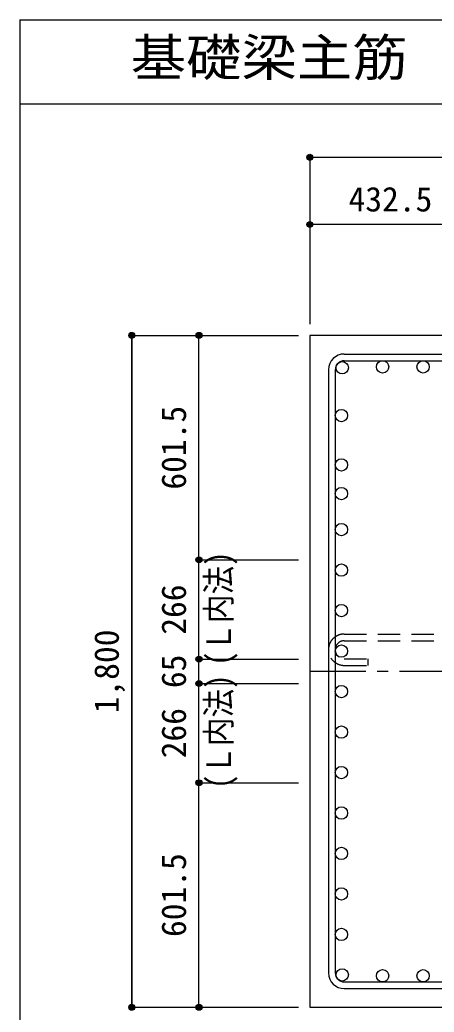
# Model space of a CAD drawing. Units: millimetres at full size, sheet at 1:30. Extents: x -5973 to 5954, y -4195 to 4201.
# Drawn here: x -5973 to -4863, y 1543 to 4201 of the extents above; entities that cross this region are included whole.
import ezdxf
from ezdxf.enums import TextEntityAlignment as Align

# ---------------------------------------------------------------- set-up
doc = ezdxf.new("R2010")
doc.units = ezdxf.units.MM
doc.header["$LTSCALE"] = 30
doc.header["$PDMODE"] = 32
doc.header["$PDSIZE"] = 15
doc.linetypes.add('CHAIN1', pattern=[8, 5, -1, 1, -1])
doc.linetypes.add('DASHED2', pattern=[3, 2, -1])
for name, color, linetype in [('0-1_躯体線', 2, 'Continuous'), ('0-3_立上り筋', 3, 'Continuous'), ('0-4_フープ筋', 7, 'Continuous'), ('0-7_文字', 4, 'Continuous'), ('0-C', 7, 'DASHED2'), ('0-D_寸法', 4, 'Continuous'), ('6-7_文字', 7, 'Continuous'), ('F-0_枠', 6, 'Continuous')]:
    doc.layers.add(name, color=color, linetype=linetype)
doc.styles.add('ＭＳ ゴシック', font='')
doc.styles.get('ＭＳ ゴシック').set_extended_font_data('MS Gothic')

msp = doc.modelspace()

# ---------------------------------------------------------------- linework, layer by layer
at = {"layer": '0-1_躯体線'}
for p, q in [((-2995.8, 3356.03), (-5195.8, 3356.03)), ((-5195.8, 3356.03), (-5195.8, 1556.03)), ((-5195.8, 1556.03), (-4571.8, 1556.03))]:
    msp.add_line(p, q, dxfattribs=at)
at = {"layer": '0-3_立上り筋'}
for centre in [(-5109.1, 3269.33), (-5000.66, 3271.53), (-4892.22, 3271.53), (-5111.3, 3141.03), (-5111.3, 3009.03), (-5111.3, 2932.03), (-5111.3, 2835.57), (-5111.3, 2727.13), (-5111.3, 2618.69), (-5111.3, 2510.25), (-5111.3, 2401.81), (-5111.3, 2293.37), (-5111.3, 2184.93), (-5111.3, 2076.49), (-5111.3, 1968.05), (-5111.3, 1859.61), (-5111.3, 1751.17), (-5109.1, 1642.73), (-5000.66, 1640.53), (-4892.22, 1640.53)]:
    msp.add_circle(centre, 16.5, dxfattribs=at)
at = {"layer": '0-4_フープ筋'}
for p, q in [((-5103.8, 3306.03), (-3487.8, 3306.03)), ((-5103.8, 3288.03), (-3487.8, 3288.03)), ((-5145.8, 3264.03), (-5145.8, 1648.03)), ((-5127.8, 3264.03), (-5127.8, 1648.03)), ((-5103.8, 1624.03), (-3487.8, 1624.03)), ((-5103.8, 1606.03), (-3487.8, 1606.03))]:
    msp.add_line(p, q, dxfattribs=at)
for centre, radius, start, end in [((-5103.8, 3264.03), 42, 90, 180), ((-5103.8, 3264.03), 24, 90, 180), ((-5103.8, 1648.03), 42, 180, 270), ((-5103.8, 1648.03), 24, 180, 270)]:
    msp.add_arc(centre, radius, start, end, dxfattribs=at)
at = {"layer": '0-C'}
for p, q in [((-5103.8, 2555.91), (-3487.8, 2555.91)), ((-5103.8, 2537.91), (-3487.8, 2537.91)), ((-5103.8, 2489.91), (-5039.8, 2489.91))]:
    msp.add_line(p, q, dxfattribs=at)
msp.add_lwpolyline([(-5103.8, 2471.91), (-5039.8, 2471.91), (-5039.8, 2489.91)], dxfattribs=at)
for radius in [42, 24]:
    msp.add_arc((-5103.8, 2513.91), radius, 90, 270, dxfattribs=at)
at = {"layer": '0-D_寸法'}
for p, q in [((-5195.8, 3833.07), (-5195.8, 3653.07)), ((-5195.8, 3833.07), (-5195.8, 3653.07)), ((-5195.8, 3833.07), (-3395.8, 3833.07)), ((-5195.8, 3833.07), (-3395.8, 3833.07)), ((-5195.8, 3653.07), (-5195.8, 3386.03)), ((-4763.3, 3653.07), (-5195.8, 3653.07)), ((-5195.8, 3653.07), (-5195.8, 3386.03)), ((-5672.84, 3356.03), (-5492.84, 3356.03)), ((-5672.84, 3356.03), (-5492.84, 3356.03)), ((-5672.84, 3356.03), (-5672.84, 1556.03)), ((-5672.84, 1556.03), (-5672.84, 3356.03)), ((-5492.84, 2754.53), (-5492.84, 3356.03)), ((-5492.84, 3356.03), (-5225.8, 3356.03)), ((-5492.84, 2488.53), (-5492.84, 2754.53)), ((-5492.84, 2754.53), (-5225.8, 2754.53)), ((-5492.84, 2754.53), (-5225.8, 2754.53)), ((-5492.84, 2423.53), (-5492.84, 2488.53)), ((-5492.84, 2488.53), (-5225.8, 2488.53)), ((-5492.84, 2157.53), (-5492.84, 2423.53)), ((-5492.84, 2423.53), (-5225.8, 2423.53)), ((-5492.84, 1556.03), (-5492.84, 2157.53)), ((-5492.84, 2157.53), (-5225.8, 2157.53)), ((-5672.84, 1556.03), (-5492.84, 1556.03)), ((-5492.84, 1556.03), (-5225.8, 1556.03)), ((-5492.84, 1556.03), (-5225.8, 1556.03))]:
    msp.add_line(p, q, dxfattribs=at)
at = {"layer": '0-D_寸法', "linetype": 'CHAIN1'}
msp.add_line((-5195.8, 2456.03), (-3395.8, 2456.03), dxfattribs=at)
at = {"layer": '0-D_寸法'}
for centre, radius in [((-5195.8, 3833.07), 8), ((-5195.8, 3833.07), 7.2), ((-5195.8, 3833.07), 6.4), ((-5195.8, 3833.07), 5.6), ((-5195.8, 3833.07), 4.8), ((-5195.8, 3833.07), 4), ((-5195.8, 3833.07), 3.2), ((-5195.8, 3833.07), 2.4), ((-5195.8, 3833.07), 1.6), ((-5195.8, 3833.07), 0.8), ((-5195.8, 3653.07), 8), ((-5195.8, 3653.07), 7.2), ((-5195.8, 3653.07), 6.4), ((-5195.8, 3653.07), 5.6), ((-5195.8, 3653.07), 4.8), ((-5195.8, 3653.07), 4), ((-5195.8, 3653.07), 3.2), ((-5195.8, 3653.07), 2.4), ((-5195.8, 3653.07), 1.6), ((-5195.8, 3653.07), 0.8), ((-5672.84, 3356.03), 8), ((-5672.84, 3356.03), 7.2), ((-5672.84, 3356.03), 6.4), ((-5672.84, 3356.03), 5.6), ((-5672.84, 3356.03), 4.8), ((-5672.84, 3356.03), 4), ((-5672.84, 3356.03), 3.2), ((-5672.84, 3356.03), 2.4), ((-5672.84, 3356.03), 1.6), ((-5672.84, 3356.03), 0.8), ((-5492.84, 3356.03), 8), ((-5492.84, 3356.03), 7.2), ((-5492.84, 3356.03), 6.4), ((-5492.84, 3356.03), 5.6), ((-5492.84, 3356.03), 4.8), ((-5492.84, 3356.03), 4), ((-5492.84, 3356.03), 3.2), ((-5492.84, 3356.03), 2.4), ((-5492.84, 3356.03), 1.6), ((-5492.84, 3356.03), 0.8), ((-5492.84, 2754.53), 8), ((-5492.84, 2754.53), 7.2), ((-5492.84, 2754.53), 6.4), ((-5492.84, 2754.53), 5.6), ((-5492.84, 2754.53), 4.8), ((-5492.84, 2754.53), 4), ((-5492.84, 2754.53), 3.2), ((-5492.84, 2754.53), 2.4), ((-5492.84, 2754.53), 1.6), ((-5492.84, 2754.53), 0.8), ((-5492.84, 2488.53), 8), ((-5492.84, 2488.53), 7.2), ((-5492.84, 2488.53), 6.4), ((-5492.84, 2488.53), 5.6), ((-5492.84, 2488.53), 4.8), ((-5492.84, 2488.53), 4), ((-5492.84, 2488.53), 3.2), ((-5492.84, 2488.53), 2.4), ((-5492.84, 2488.53), 1.6), ((-5492.84, 2488.53), 0.8), ((-5492.84, 2423.53), 8), ((-5492.84, 2423.53), 7.2), ((-5492.84, 2423.53), 6.4), ((-5492.84, 2423.53), 5.6), ((-5492.84, 2423.53), 4.8), ((-5492.84, 2423.53), 4), ((-5492.84, 2423.53), 3.2), ((-5492.84, 2423.53), 2.4), ((-5492.84, 2423.53), 1.6), ((-5492.84, 2423.53), 0.8), ((-5492.84, 2157.53), 8), ((-5492.84, 2157.53), 7.2), ((-5492.84, 2157.53), 6.4), ((-5492.84, 2157.53), 5.6), ((-5492.84, 2157.53), 4.8), ((-5492.84, 2157.53), 4), ((-5492.84, 2157.53), 3.2), ((-5492.84, 2157.53), 2.4), ((-5492.84, 2157.53), 1.6), ((-5492.84, 2157.53), 0.8), ((-5672.84, 1556.03), 8), ((-5672.84, 1556.03), 7.2), ((-5672.84, 1556.03), 6.4), ((-5672.84, 1556.03), 5.6), ((-5672.84, 1556.03), 4.8), ((-5672.84, 1556.03), 4), ((-5672.84, 1556.03), 3.2), ((-5672.84, 1556.03), 2.4), ((-5672.84, 1556.03), 1.6), ((-5672.84, 1556.03), 0.8), ((-5492.84, 1556.03), 8), ((-5492.84, 1556.03), 7.2), ((-5492.84, 1556.03), 6.4), ((-5492.84, 1556.03), 5.6), ((-5492.84, 1556.03), 4.8), ((-5492.84, 1556.03), 4), ((-5492.84, 1556.03), 3.2), ((-5492.84, 1556.03), 2.4), ((-5492.84, 1556.03), 1.6), ((-5492.84, 1556.03), 0.8)]:
    msp.add_circle(centre, radius, dxfattribs=at)
at = {"layer": '0-D_寸法', "color": 7}
for p in [(-5195.8, 3833.07), (-5195.8, 3833.07), (-5195.8, 3653.07), (-5195.8, 3653.07), (-5672.84, 3356.03), (-5492.84, 3356.03), (-5492.84, 3356.03), (-5492.84, 2754.53), (-5492.84, 2754.53), (-5492.84, 2488.53), (-5492.84, 2488.53), (-5492.84, 2423.53), (-5492.84, 2423.53), (-5492.84, 2157.53), (-5492.84, 2157.53), (-5672.84, 1556.03), (-5492.84, 1556.03), (-5492.84, 1556.03)]:
    msp.add_point(p, dxfattribs=at)
at = {"layer": 'F-0_枠'}
for q in [(5954.1, 4201.15), (-5972.88, -4195.24)]:
    msp.add_line((-5972.88, 4201.15), q, dxfattribs=at)
at = {"layer": 'F-0_枠', "color": 2}
msp.add_line((-5972.88, 3976.15), (3723.6, 3976.15), dxfattribs=at)

# ---------------------------------------------------------------- texts
at = {"layer": '0-7_文字', "style": 'ＭＳ ゴシック', "width": 0.85}
for p in [(-5387.2, 2470.8), (-5387.2, 2141.26)]:
    msp.add_text('(Ｌ内法)', height=65.98, rotation=90, dxfattribs=at).set_placement(p, align=Align.BOTTOM_LEFT)
at = {"layer": '0-D_寸法', "style": 'ＭＳ ゴシック'}
msp.add_text('432.5', height=65.98, dxfattribs=at).set_placement((-5092.05, 3668.07), align=Align.BOTTOM_LEFT)
for s, p in [('601.5', (-5507.84, 2942.78)), ('266', (-5507.84, 2554.03)), ('1,800', (-5687.84, 2343.53)), ('65', (-5507.84, 2411.03)), ('266', (-5507.84, 2223.03)), ('601.5', (-5507.84, 1744.28))]:
    msp.add_text(s, height=65.98, rotation=90, dxfattribs=at).set_placement(p, align=Align.BOTTOM_LEFT)
at = {"layer": '6-7_文字', "color": 2, "style": 'ＭＳ ゴシック', "width": 1.1}
msp.add_text('\u3000\u3000基礎梁主筋\u3000５本タイプ', height=98.97, dxfattribs=at).set_placement((-5972.88, 4021.15), align=Align.BOTTOM_LEFT)

doc.saveas('drawing.dxf')
